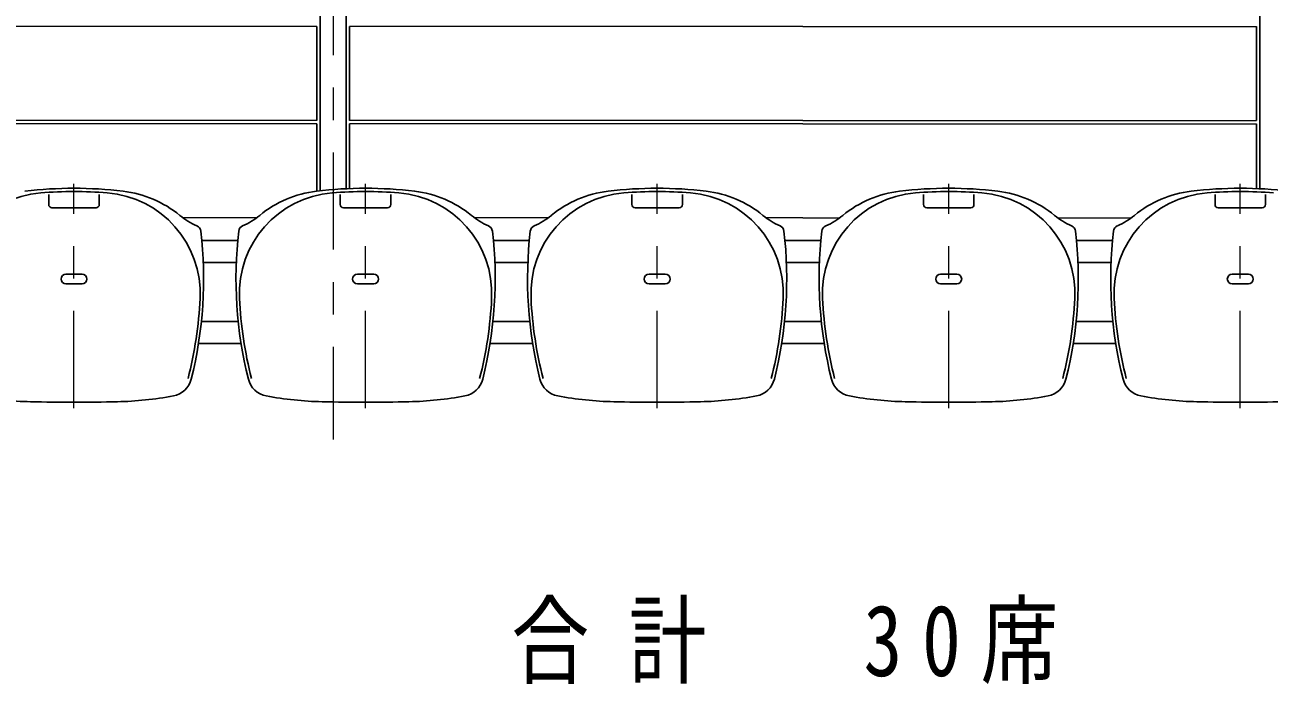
# Model space of a CAD drawing. Units: millimetres on the paper. Extents: x -385 to 0, y -12 to 267.
# Drawn here: x -319.44 to -281.03, y 190.82 to 211.15 of the extents above; entities that cross this region are included whole.
import ezdxf

# ---------------------------------------------------------------- set-up
doc = ezdxf.new("R2010")
doc.units = ezdxf.units.MM
doc.linetypes.add('USER2', pattern=[6, 3, -1, 1, -1])
doc.layers.add('LY_1', color=7, linetype='Continuous', lineweight=25)
doc.styles.add('ＭＳ ゴシック', font='')
doc.styles.get('ＭＳ ゴシック').set_extended_font_data('MS Gothic')

msp = doc.modelspace()

# ---------------------------------------------------------------- linework, layer by layer
at = {"layer": 'LY_1', "linetype": 'USER2', "lineweight": 13}
for p, q in [((-309.924, 237.218), (-309.924, 198.365)), ((-317.924, 199.326), (-317.924, 206.245)), ((-308.924, 199.326), (-308.924, 206.245)), ((-299.924, 199.326), (-299.924, 206.245)), ((-290.924, 199.326), (-290.924, 206.245)), ((-281.924, 199.326), (-281.924, 206.245))]:
    msp.add_line(p, q, dxfattribs=at)
at = {"layer": 'LY_1'}
for p, q in [((-310.324, 213.527), (-310.324, 206.034)), ((-309.524, 213.514), (-309.524, 206.098)), ((-281.324, 213.514), (-281.324, 206.098)), ((-312.87, 204.501), (-313.977, 204.501)), ((-303.87, 204.501), (-304.977, 204.501)), ((-295.979, 204.501), (-294.871, 204.501)), ((-294.87, 204.501), (-295.977, 204.501)), ((-286.979, 204.501), (-285.871, 204.501)), ((-312.914, 203.821), (-313.929, 203.821)), ((-303.914, 203.821), (-304.929, 203.821)), ((-295.934, 203.821), (-294.919, 203.821)), ((-294.914, 203.821), (-295.929, 203.821)), ((-286.934, 203.821), (-285.919, 203.821)), ((-312.856, 202.001), (-313.986, 202.001)), ((-303.856, 202.001), (-304.986, 202.001)), ((-295.993, 202.001), (-294.862, 202.001)), ((-294.856, 202.001), (-295.986, 202.001)), ((-286.993, 202.001), (-285.862, 202.001)), ((-312.767, 201.321), (-314.077, 201.321)), ((-303.767, 201.321), (-305.077, 201.321)), ((-296.082, 201.321), (-294.772, 201.321)), ((-294.767, 201.321), (-296.077, 201.321)), ((-287.082, 201.321), (-285.772, 201.321))]:
    msp.add_line(p, q, dxfattribs=at)
at = {"layer": 'LY_1', "color": 40, "lineweight": 13}
for p, q in [((-310.424, 211.102), (-338.424, 211.102)), ((-295.424, 211.102), (-309.424, 211.102)), ((-295.424, 211.102), (-281.424, 211.102)), ((-310.424, 208.202), (-338.424, 208.202)), ((-295.424, 208.202), (-309.424, 208.202)), ((-295.424, 208.202), (-281.424, 208.202)), ((-310.424, 208.102), (-338.424, 208.102)), ((-295.424, 208.102), (-309.424, 208.102)), ((-295.424, 208.102), (-281.424, 208.102)), ((-312.283, 205.202), (-314.566, 205.202)), ((-303.283, 205.202), (-305.566, 205.202)), ((-295.424, 205.202), (-296.566, 205.202)), ((-295.424, 205.202), (-294.283, 205.202)), ((-287.566, 205.202), (-285.283, 205.202))]:
    msp.add_line(p, q, dxfattribs=at)
at = {"layer": 'LY_1', "color": 40}
for p, q in [((-310.424, 211.102), (-310.424, 208.202)), ((-309.424, 211.102), (-309.424, 208.202)), ((-281.424, 211.102), (-281.424, 208.202)), ((-310.424, 208.102), (-310.424, 206.025)), ((-309.424, 208.102), (-309.424, 206.102)), ((-281.424, 208.102), (-281.424, 206.102))]:
    msp.add_line(p, q, dxfattribs=at)
at = {"layer": 'LY_1', "color": 4}
for p, q in [((-318.704, 205.611), (-318.704, 205.918)), ((-317.144, 205.611), (-317.144, 205.918)), ((-309.704, 205.611), (-309.704, 205.918)), ((-308.144, 205.611), (-308.144, 205.918)), ((-300.704, 205.611), (-300.704, 205.918)), ((-299.144, 205.611), (-299.144, 205.918)), ((-291.704, 205.611), (-291.704, 205.918)), ((-290.144, 205.611), (-290.144, 205.918)), ((-282.704, 205.611), (-282.704, 205.918)), ((-281.144, 205.611), (-281.144, 205.918)), ((-317.244, 205.511), (-318.604, 205.511)), ((-308.244, 205.511), (-309.604, 205.511)), ((-299.244, 205.511), (-300.604, 205.511)), ((-291.604, 205.511), (-290.244, 205.511)), ((-282.604, 205.511), (-281.244, 205.511)), ((-318.174, 203.461), (-317.674, 203.461)), ((-309.174, 203.461), (-308.674, 203.461)), ((-300.174, 203.461), (-299.674, 203.461)), ((-290.674, 203.461), (-291.174, 203.461)), ((-281.674, 203.461), (-282.174, 203.461)), ((-318.174, 203.161), (-317.674, 203.161)), ((-309.174, 203.161), (-308.674, 203.161)), ((-300.174, 203.161), (-299.674, 203.161)), ((-290.674, 203.161), (-291.174, 203.161)), ((-281.674, 203.161), (-282.174, 203.161))]:
    msp.add_line(p, q, dxfattribs=at)
for centre, radius, start, end in [((-318.702, 202.862), 3.118, 94.5637, 182.7113), ((-317.924, 193.122), 12.99, 83.2989, 96.7011), ((-317.924, 193.122), 12.89, 85.4363, 94.5637), ((-317.147, 202.862), 3.118, 357.2887, 85.4363), ((-316.801, 202.685), 3.361, 50.4036, 83.2989), ((-309.702, 202.862), 3.118, 94.5637, 182.7113), ((-310.048, 202.685), 3.361, 96.7011, 129.5964), ((-308.924, 193.122), 12.99, 83.2989, 96.7011), ((-308.924, 193.122), 12.89, 85.4363, 94.5637), ((-308.147, 202.862), 3.118, 357.2887, 85.4363), ((-307.801, 202.685), 3.361, 50.4036, 83.2989), ((-300.702, 202.862), 3.118, 94.5637, 182.7113), ((-301.048, 202.685), 3.361, 96.7011, 129.5964), ((-299.924, 193.122), 12.99, 83.2989, 96.7011), ((-299.924, 193.122), 12.89, 85.4363, 94.5637), ((-299.147, 202.862), 3.118, 357.2887, 85.4363), ((-298.801, 202.685), 3.361, 50.4036, 83.2989), ((-291.702, 202.862), 3.118, 94.5637, 182.7113), ((-292.048, 202.685), 3.361, 96.7011, 129.5964), ((-290.924, 193.122), 12.99, 83.2989, 96.7011), ((-290.924, 193.122), 12.89, 85.4363, 94.5637), ((-290.147, 202.862), 3.118, 357.2887, 85.4363), ((-289.801, 202.685), 3.361, 50.4036, 83.2989), ((-282.702, 202.862), 3.118, 94.5637, 182.7113), ((-283.048, 202.685), 3.361, 96.7011, 129.5964), ((-281.924, 193.122), 12.99, 83.2989, 96.7011), ((-281.924, 193.122), 12.89, 85.4363, 94.5637), ((-318.604, 205.611), 0.1, 180, 270), ((-317.244, 205.611), 0.1, 270, 0), ((-309.604, 205.611), 0.1, 180, 270), ((-308.244, 205.611), 0.1, 270, 0), ((-300.604, 205.611), 0.1, 180, 270), ((-299.244, 205.611), 0.1, 270, 0), ((-291.604, 205.611), 0.1, 180, 270), ((-290.244, 205.611), 0.1, 270, 0), ((-282.604, 205.611), 0.1, 180, 270), ((-281.244, 205.611), 0.1, 270, 0), ((-313.291, 206.927), 2.145, 230.4036, 246.9926), ((-313.557, 206.927), 2.145, 293.0074, 309.5963), ((-304.291, 206.927), 2.145, 230.4036, 246.9926), ((-304.557, 206.927), 2.145, 293.0074, 309.5963), ((-295.291, 206.927), 2.145, 230.4036, 246.9926), ((-295.557, 206.927), 2.145, 293.0074, 309.5963), ((-286.291, 206.927), 2.145, 230.4036, 246.9926), ((-286.557, 206.927), 2.145, 293.0074, 309.5963), ((-326.7, 203.322), 12.776, 345.9572, 6.6068), ((-314.208, 204.769), 0.2, 6.6068, 66.9926), ((-300.148, 203.322), 12.776, 173.3932, 194.0428), ((-312.641, 204.769), 0.2, 113.0074, 173.3932), ((-317.7, 203.322), 12.776, 345.9572, 6.6068), ((-305.208, 204.769), 0.2, 6.6068, 66.9926), ((-291.148, 203.322), 12.776, 173.3932, 194.0428), ((-303.641, 204.769), 0.2, 113.0074, 173.3932), ((-308.7, 203.322), 12.776, 345.9572, 6.6068), ((-296.208, 204.769), 0.2, 6.6068, 66.9926), ((-282.148, 203.322), 12.776, 173.3932, 194.0428), ((-294.641, 204.769), 0.2, 113.0074, 173.3932), ((-299.7, 203.322), 12.776, 345.9572, 6.6068), ((-287.208, 204.769), 0.2, 6.6068, 66.9926), ((-273.148, 203.322), 12.776, 173.3932, 194.0428), ((-285.641, 204.769), 0.2, 113.0074, 173.3932), ((-318.174, 203.311), 0.15, 90, 270), ((-317.674, 203.311), 0.15, 270, 90), ((-309.174, 203.311), 0.15, 90, 270), ((-308.674, 203.311), 0.15, 270, 90), ((-300.174, 203.311), 0.15, 90, 270), ((-299.674, 203.311), 0.15, 270, 90), ((-291.174, 203.311), 0.15, 90, 270), ((-290.674, 203.311), 0.15, 270, 90), ((-282.174, 203.311), 0.15, 90, 270), ((-281.674, 203.311), 0.15, 270, 90), ((-326.294, 203.295), 12.276, 345.5991, 357.2887), ((-300.554, 203.295), 12.276, 182.7113, 194.4009), ((-317.294, 203.295), 12.276, 345.5991, 357.2887), ((-291.554, 203.295), 12.276, 182.7113, 194.4009), ((-308.294, 203.295), 12.276, 345.5991, 357.2887), ((-282.554, 203.295), 12.276, 182.7113, 194.4009), ((-299.294, 203.295), 12.276, 345.5991, 357.2887), ((-273.554, 203.295), 12.276, 182.7113, 194.4009), ((-314.985, 200.392), 0.7, 280.5066, 345.9572), ((-311.863, 200.392), 0.7, 194.0428, 259.4934), ((-305.985, 200.392), 0.7, 280.5066, 345.9572), ((-302.863, 200.392), 0.7, 194.0428, 259.4934), ((-296.985, 200.392), 0.7, 280.5066, 345.9572), ((-293.863, 200.392), 0.7, 194.0428, 259.4934), ((-287.985, 200.392), 0.7, 280.5066, 345.9572), ((-284.863, 200.392), 0.7, 194.0428, 259.4934), ((-319.033, 210.258), 10.734, 259.4934, 268.7663), ((-317.924, 261.769), 62.258, 268.7663, 271.2337), ((-316.815, 210.258), 10.734, 271.2337, 280.5066), ((-310.033, 210.258), 10.734, 259.4934, 268.7663), ((-308.924, 261.769), 62.258, 268.7663, 271.2337), ((-307.815, 210.258), 10.734, 271.2337, 280.5066), ((-301.033, 210.258), 10.734, 259.4934, 268.7663), ((-299.924, 261.769), 62.258, 268.7663, 271.2337), ((-298.815, 210.258), 10.734, 271.2337, 280.5066), ((-292.033, 210.258), 10.734, 259.4934, 268.7663), ((-290.924, 261.769), 62.258, 268.7663, 271.2337), ((-289.815, 210.258), 10.734, 271.2337, 280.5066), ((-283.033, 210.258), 10.734, 259.4934, 268.7663), ((-281.924, 261.769), 62.258, 268.7663, 271.2337)]:
    msp.add_arc(centre, radius, start, end, dxfattribs=at)

# ---------------------------------------------------------------- texts
at = {"layer": 'LY_1', "insert": (-304.424, 192.039), "char_height": 2.199, "attachment_point": 4, "style": 'ＭＳ ゴシック'}
msp.add_mtext('\\T1.51;\\W0.8;合計\u300030席', dxfattribs=at)

doc.saveas('drawing.dxf')
